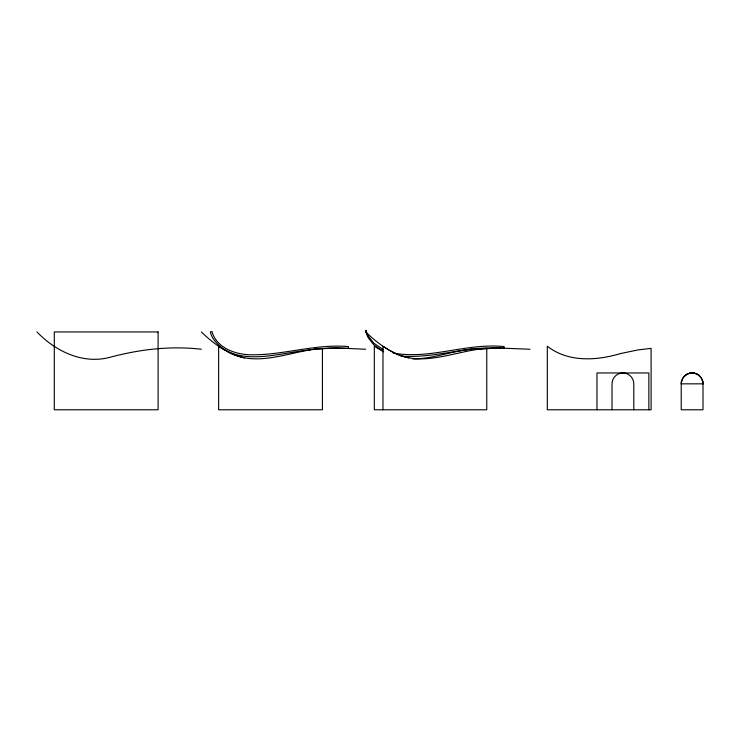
<?xml version="1.0" encoding="UTF-8"?>
<svg xmlns="http://www.w3.org/2000/svg" width="740" height="740" viewBox="0 0 740 740"><rect width="100%" height="100%" fill="white"/><g stroke="black" fill="none" stroke-linecap="round" stroke-linejoin="round"><path stroke-width="1.11" d="M681.401 381.822L683.002 377.872L685.98 374.838A20.1 14.217 -90 0 1 692.113 372.997A20.1 14.217 90 0 1 698.255 374.81L701.215 377.872L702.815 381.822M224.84 350.122L218.633 346.237L218.633 409.784L322.427 409.784L322.427 348.364C290.663 350.483 256.577 369.112 226.422 351M383.709 351.851L374.329 346.237L374.329 409.784L486.763 409.784L486.763 348.364C454.998 350.483 420.912 369.112 390.757 351M310.643 349.863C279.785 352.323 234.534 369.565 212.787 338.115A26.094 26.094 0 0 1 210.308 331.946L211.982 331.511A24.133 24.133 0 0 0 214.286 337.264C221.131 349.095 235.533 353.905 248.455 354.728C282.079 355.838 314.824 343.536 348.549 346.607L348.401 348.327L330.04 348.013L313.779 349.243M478.114 349.243L497.622 347.966L530.016 349.243M312.789 349.613L317.062 349.104M472.175 348.901C452.214 351.139 433.085 358.724 412.874 359.048M473.794 348.734L478.114 348.364M319.208 348.892L336.534 347.966L365.671 349.243M201.335 349.243C170.579 345.7 139.823 349.299 110.038 357.281C82.852 364.561 55.565 351.352 37 331.946M401.006 356.088C435.638 358.733 469.382 345.016 504.088 348.327L504.088 346.598C466.82 342.694 430.245 359.834 393.162 353.045M408.924 357.892C392.135 354.238 377.825 343.665 365.671 331.946M244.589 357.892C227.791 354.238 213.49 343.665 201.335 331.946M383.246 349.585L373.876 343.24L368.474 336.386A26.094 26.094 0 0 1 365.995 330.216L365.995 331.946A26.094 26.094 0 0 0 368.474 338.115L373.876 344.97L383.246 351.315M389.175 350.122L382.978 346.237L382.978 409.784M648.86 409.784L648.86 372.951L596.967 372.951L596.967 409.784M633.801 409.784L633.801 383.838A10.887 10.887 0 0 0 622.913 372.951A10.887 10.887 0 0 0 612.026 383.838L612.026 409.784M702.676 381.193A7.909 5.587 -90 0 1 703 383.847L703 409.784L681.216 409.784L681.216 383.838A7.863 5.559 -90 0 1 681.54 381.202M684.038 376.54A14.338 10.138 -90 0 1 685.185 375.439A19.619 13.875 -90 0 1 692.113 373.025A19.619 13.875 -90 0 1 699.06 375.384A14.338 10.138 -90 0 1 700.188 376.54M620.509 353.563C596.394 360.75 568.227 362.507 547.313 346.237L547.313 409.784L651.107 409.784L651.107 348.364L638.065 349.909L620.509 353.563M158.092 331.946L54.298 331.946L54.298 409.784L158.092 409.784L158.092 331.946M703 383.838L681.216 383.838A10.887 10.887 0 0 1 692.113 372.951A10.887 10.887 0 0 1 703 383.838"/></g></svg>
